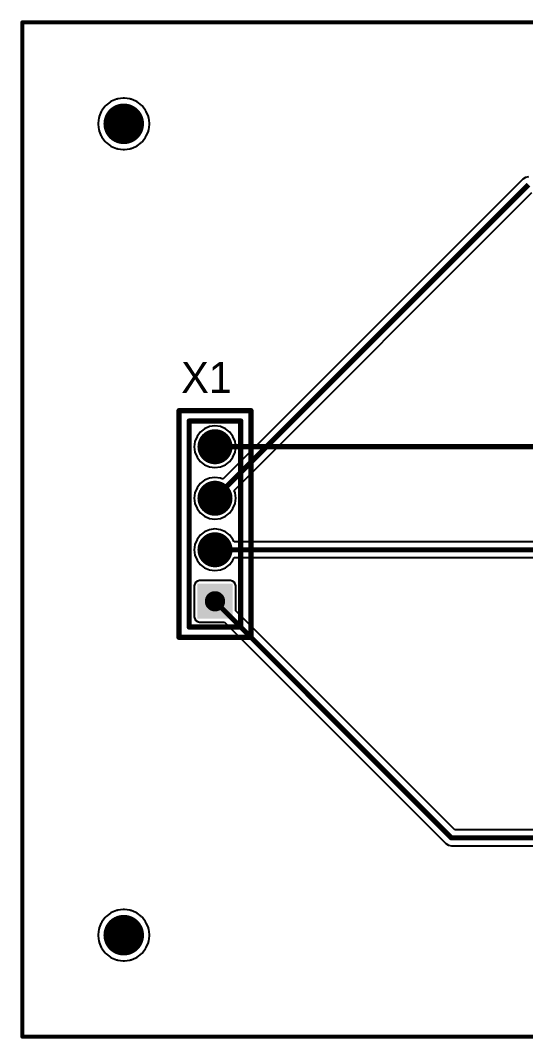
# Model space of a CAD drawing. Header units: millimetres. Extents: x 125 to 225, y 125 to 175.
# Drawn here: x 124.9 to 149.8, y 124.9 to 175.1 of the extents above; entities that cross this region are included whole.
import ezdxf

# ---------------------------------------------------------------- set-up
doc = ezdxf.new("R2010")
doc.units = ezdxf.units.MM
for name, color, linetype in [('BottomLayer', 5, 'Continuous'), ('BottomSolder', 6, 'Continuous'), ('Mechanical13', 56, 'Continuous'), ('Mechanical15', 56, 'Continuous'), ('Mechanical3', 76, 'Continuous'), ('MultiLayer', 9, 'Continuous'), ('PadHoleLayer', 156, 'Continuous'), ('TopLayer', 1, 'Continuous'), ('TopOverlay', 2, 'Continuous'), ('TopSolder', 216, 'Continuous')]:
    doc.layers.add(name, color=color, linetype=linetype)

# ---------------------------------------------------------------- blocks, each defined once
blk = doc.blocks.new('PLS_1_4_1')
at = {"layer": 'BottomLayer', "const_width": 0.762}
for points in [[(2.159, 0, 1), (2.921, 0, 1)], [(4.699, 0, 1), (5.461, 0, 1)], [(7.239, 0, 1), (8.001, 0, 1)]]:
    blk.add_lwpolyline(points, format="xyb", close=True, dxfattribs=at)
at = {"layer": 'BottomLayer'}
blk.add_solid([(-0.762, -0.762), (0.762, -0.762), (-0.762, 0.762), (0.762, 0.762)], dxfattribs=at)
at = {"layer": 'BottomSolder', "const_width": 0.864}
for points in [[(2.108, 0, 1), (2.972, 0, 1)], [(4.648, 0, 1), (5.512, 0, 1)], [(7.188, 0, 1), (8.052, 0, 1)]]:
    blk.add_lwpolyline(points, format="xyb", close=True, dxfattribs=at)
at = {"layer": 'BottomSolder'}
blk.add_solid([(-0.864, -0.864), (0.864, -0.864), (-0.864, 0.864), (0.864, 0.864)], dxfattribs=at)
at = {"layer": 'Mechanical13', "const_width": 0.254}
for points in [[(-1.27, 1.27), (8.89, 1.27)], [(-1.27, 1.27), (-1.27, -1.27)], [(8.89, 1.27), (8.89, -1.27)], [(-1.27, -1.27), (8.89, -1.27)]]:
    blk.add_lwpolyline(points, dxfattribs=at)
at = {"layer": 'Mechanical13', "const_width": 0.127}
for points in [[(-1.333, 1.27, 1), (-1.206, 1.27, 1)], [(-1.333, 1.27, 1), (-1.206, 1.27, 1)], [(8.827, 1.27, 1), (8.954, 1.27, 1)], [(8.827, 1.27, 1), (8.954, 1.27, 1)], [(-1.333, -1.27, 1), (-1.206, -1.27, 1)], [(-1.333, -1.27, 1), (-1.206, -1.27, 1)], [(8.827, -1.27, 1), (8.954, -1.27, 1)], [(8.827, -1.27, 1), (8.954, -1.27, 1)]]:
    blk.add_lwpolyline(points, format="xyb", close=True, dxfattribs=at)
at = {"layer": 'Mechanical15', "const_width": 0.254}
for points in [[(-1.778, 1.778), (9.398, 1.778)], [(-1.778, 1.778), (-1.778, -1.778)], [(9.398, 1.778), (9.398, -1.778)], [(-1.778, -1.778), (9.398, -1.778)]]:
    blk.add_lwpolyline(points, dxfattribs=at)
at = {"layer": 'Mechanical15', "const_width": 0.127}
for points in [[(-1.841, 1.778, 1), (-1.714, 1.778, 1)], [(-1.841, 1.778, 1), (-1.714, 1.778, 1)], [(9.335, 1.778, 1), (9.462, 1.778, 1)], [(9.335, 1.778, 1), (9.462, 1.778, 1)], [(-1.841, -1.778, 1), (-1.714, -1.778, 1)], [(-1.841, -1.778, 1), (-1.714, -1.778, 1)], [(9.335, -1.778, 1), (9.462, -1.778, 1)], [(9.335, -1.778, 1), (9.462, -1.778, 1)]]:
    blk.add_lwpolyline(points, format="xyb", close=True, dxfattribs=at)
at = {"layer": 'MultiLayer', "const_width": 0.762}
for points in [[(2.159, 0, 1), (2.921, 0, 1)], [(4.699, 0, 1), (5.461, 0, 1)], [(7.239, 0, 1), (8.001, 0, 1)]]:
    blk.add_lwpolyline(points, format="xyb", close=True, dxfattribs=at)
at = {"layer": 'MultiLayer'}
blk.add_solid([(-0.762, -0.762), (0.762, -0.762), (-0.762, 0.762), (0.762, 0.762)], dxfattribs=at)
at = {"layer": 'PadHoleLayer', "const_width": 0.5}
for points in [[(-0.25, 0, 1), (0.25, 0, 1)], [(2.29, 0, 1), (2.79, 0, 1)], [(4.83, 0, 1), (5.33, 0, 1)], [(7.37, 0, 1), (7.87, 0, 1)]]:
    blk.add_lwpolyline(points, format="xyb", close=True, dxfattribs=at)
at = {"layer": 'TopLayer', "const_width": 0.762}
for points in [[(2.159, 0, 1), (2.921, 0, 1)], [(4.699, 0, 1), (5.461, 0, 1)], [(7.239, 0, 1), (8.001, 0, 1)]]:
    blk.add_lwpolyline(points, format="xyb", close=True, dxfattribs=at)
at = {"layer": 'TopLayer'}
blk.add_solid([(-0.762, -0.762), (0.762, -0.762), (-0.762, 0.762), (0.762, 0.762)], dxfattribs=at)
at = {"layer": 'TopOverlay', "const_width": 0.254}
for points in [[(-1.778, 1.778), (9.398, 1.778)], [(-1.778, 1.778), (-1.778, -1.778)], [(9.398, 1.778), (9.398, -1.778)], [(-1.778, -1.778), (9.398, -1.778)]]:
    blk.add_lwpolyline(points, dxfattribs=at)
at = {"layer": 'TopOverlay', "const_width": 0.127}
for points in [[(-1.841, 1.778, 1), (-1.714, 1.778, 1)], [(-1.841, 1.778, 1), (-1.714, 1.778, 1)], [(9.335, 1.778, 1), (9.462, 1.778, 1)], [(9.335, 1.778, 1), (9.462, 1.778, 1)], [(-1.841, -1.778, 1), (-1.714, -1.778, 1)], [(-1.841, -1.778, 1), (-1.714, -1.778, 1)], [(9.335, -1.778, 1), (9.462, -1.778, 1)], [(9.335, -1.778, 1), (9.462, -1.778, 1)]]:
    blk.add_lwpolyline(points, format="xyb", close=True, dxfattribs=at)
at = {"layer": 'TopSolder', "const_width": 0.864}
for points in [[(2.108, 0, 1), (2.972, 0, 1)], [(4.648, 0, 1), (5.512, 0, 1)], [(7.188, 0, 1), (8.052, 0, 1)]]:
    blk.add_lwpolyline(points, format="xyb", close=True, dxfattribs=at)
at = {"layer": 'TopSolder'}
blk.add_solid([(-0.864, -0.864), (0.864, -0.864), (-0.864, 0.864), (0.864, 0.864)], dxfattribs=at)

msp = doc.modelspace()

# ---------------------------------------------------------------- linework, layer by layer
at = {"layer": 'BottomLayer', "const_width": 0.254}
for points in [[(134.5, 154.08), (156.112, 154.08)], [(134.5, 149), (208.258, 149)]]:
    msp.add_lwpolyline(points, dxfattribs=at)
at = {"layer": 'BottomLayer', "const_width": 0.127}
for points in [[(134.437, 154.08, 1), (134.564, 154.08, 1)], [(134.437, 149, 1), (134.564, 149, 1)]]:
    msp.add_lwpolyline(points, format="xyb", close=True, dxfattribs=at)
at = {"layer": 'BottomSolder', "const_width": 0.102}
for points in [[(129.949, 170, 1), (130.051, 170, 1)], [(129.949, 130, 1), (130.051, 130, 1)]]:
    msp.add_lwpolyline(points, format="xyb", close=True, dxfattribs=at)
at = {"layer": 'Mechanical3', "const_width": 0.2}
for points in [[(125, 175), (225, 175)], [(125, 125), (125, 175)], [(125, 125), (225, 125)]]:
    msp.add_lwpolyline(points, dxfattribs=at)
at = {"layer": 'Mechanical3', "const_width": 0.1}
for points in [[(124.95, 175, 1), (125.05, 175, 1)], [(124.95, 175, 1), (125.05, 175, 1)], [(124.95, 125, 1), (125.05, 125, 1)], [(124.95, 125, 1), (125.05, 125, 1)]]:
    msp.add_lwpolyline(points, format="xyb", close=True, dxfattribs=at)
at = {"layer": 'PadHoleLayer', "const_width": 1}
for points in [[(129.5, 170, 1), (130.5, 170, 1)], [(129.5, 130, 1), (130.5, 130, 1)]]:
    msp.add_lwpolyline(points, format="xyb", close=True, dxfattribs=at)
at = {"layer": 'TopLayer'}
for p, q in [((125, 125), (125, 175)), ((125, 175), (225, 175)), ((129.64, 171.214), (129.397, 171.113)), ((129.673, 171.22), (129.64, 171.214)), ((129.705, 171.231), (129.673, 171.22)), ((129.966, 171.265), (129.705, 171.231)), ((129.983, 171.264), (129.966, 171.265)), ((130, 171.268), (129.983, 171.264)), ((130.017, 171.264), (130, 171.268)), ((130.034, 171.265), (130.017, 171.264)), ((130.295, 171.231), (130.034, 171.265)), ((130.327, 171.22), (130.295, 171.231)), ((130.36, 171.214), (130.327, 171.22)), ((130.603, 171.113), (130.36, 171.214)), ((129.081, 170.871), (128.921, 170.662)), ((129.107, 170.893), (129.081, 170.871)), ((129.129, 170.919), (129.107, 170.893)), ((129.338, 171.079), (129.129, 170.919)), ((129.368, 171.094), (129.338, 171.079)), ((129.397, 171.113), (129.368, 171.094)), ((130.632, 171.094), (130.603, 171.113)), ((130.662, 171.079), (130.632, 171.094)), ((130.871, 170.919), (130.662, 171.079)), ((130.893, 170.893), (130.871, 170.919)), ((130.919, 170.871), (130.893, 170.893)), ((131.079, 170.662), (130.919, 170.871)), ((128.769, 170.295), (128.735, 170.034)), ((128.78, 170.327), (128.769, 170.295)), ((128.786, 170.36), (128.78, 170.327)), ((128.887, 170.603), (128.786, 170.36)), ((128.906, 170.632), (128.887, 170.603)), ((128.921, 170.662), (128.906, 170.632)), ((131.094, 170.632), (131.079, 170.662)), ((131.113, 170.603), (131.094, 170.632)), ((131.214, 170.36), (131.113, 170.603)), ((131.22, 170.327), (131.214, 170.36)), ((131.231, 170.295), (131.22, 170.327)), ((131.265, 170.034), (131.231, 170.295)), ((128.735, 170.034), (128.737, 170)), ((128.737, 170), (128.735, 169.966)), ((128.735, 169.966), (128.769, 169.705)), ((128.769, 169.705), (128.78, 169.673)), ((131.22, 169.673), (131.231, 169.705)), ((131.231, 169.705), (131.265, 169.966)), ((131.263, 170), (131.265, 170.034)), ((131.265, 169.966), (131.263, 170)), ((128.78, 169.673), (128.786, 169.64)), ((128.786, 169.64), (128.887, 169.397)), ((128.887, 169.397), (128.906, 169.368)), ((128.906, 169.368), (128.921, 169.338)), ((128.921, 169.338), (129.081, 169.129)), ((130.919, 169.129), (131.079, 169.338)), ((131.079, 169.338), (131.094, 169.368)), ((131.094, 169.368), (131.113, 169.397)), ((131.113, 169.397), (131.214, 169.64)), ((131.214, 169.64), (131.22, 169.673)), ((129.081, 169.129), (129.107, 169.107)), ((129.107, 169.107), (129.129, 169.081)), ((129.129, 169.081), (129.338, 168.921)), ((129.338, 168.921), (129.368, 168.906)), ((129.368, 168.906), (129.397, 168.887)), ((129.397, 168.887), (129.64, 168.786)), ((129.64, 168.786), (129.673, 168.78)), ((129.673, 168.78), (129.705, 168.769)), ((129.705, 168.769), (129.966, 168.735)), ((129.966, 168.735), (129.983, 168.736)), ((129.983, 168.736), (130, 168.732)), ((130, 168.732), (130.017, 168.736)), ((130.017, 168.736), (130.034, 168.735)), ((130.034, 168.735), (130.295, 168.769)), ((130.295, 168.769), (130.327, 168.78)), ((130.327, 168.78), (130.36, 168.786)), ((130.36, 168.786), (130.603, 168.887)), ((130.603, 168.887), (130.632, 168.906)), ((130.632, 168.906), (130.662, 168.921)), ((130.662, 168.921), (130.871, 169.081)), ((130.871, 169.081), (130.893, 169.107)), ((130.893, 169.107), (130.919, 169.129)), ((149.685, 167.275), (134.889, 152.479)), ((149.811, 167.359), (149.685, 167.275)), ((149.96, 167.388), (149.811, 167.359)), ((135.439, 151.929), (150.121, 166.612)), ((133.775, 154.805), (133.613, 154.592)), ((133.988, 154.967), (133.775, 154.805)), ((134.235, 155.07), (133.988, 154.967)), ((134.5, 155.105), (134.235, 155.07)), ((134.765, 155.07), (134.5, 155.105)), ((135.012, 154.967), (134.765, 155.07)), ((135.225, 154.805), (135.012, 154.967)), ((135.387, 154.592), (135.225, 154.805)), ((133.51, 154.345), (133.475, 154.08)), ((133.613, 154.592), (133.51, 154.345)), ((135.49, 154.345), (135.387, 154.592)), ((135.525, 154.08), (135.49, 154.345)), ((133.475, 154.08), (133.51, 153.815)), ((133.51, 153.815), (133.613, 153.568)), ((135.387, 153.568), (135.49, 153.815)), ((135.49, 153.815), (135.525, 154.08)), ((133.613, 153.568), (133.775, 153.355)), ((133.775, 153.355), (133.988, 153.193)), ((133.988, 153.193), (134.235, 153.09)), ((134.765, 153.09), (135.012, 153.193)), ((135.012, 153.193), (135.225, 153.355)), ((135.225, 153.355), (135.387, 153.568)), ((134.235, 153.09), (134.5, 153.055)), ((134.5, 153.055), (134.765, 153.09)), ((133.775, 152.265), (133.613, 152.052)), ((133.988, 152.427), (133.775, 152.265)), ((134.235, 152.53), (133.988, 152.427)), ((134.5, 152.565), (134.235, 152.53)), ((134.765, 152.53), (134.5, 152.565)), ((134.889, 152.479), (134.765, 152.53)), ((133.51, 151.805), (133.475, 151.54)), ((133.613, 152.052), (133.51, 151.805)), ((135.49, 151.805), (135.439, 151.929)), ((135.525, 151.54), (135.49, 151.805)), ((133.475, 151.54), (133.51, 151.275)), ((133.51, 151.275), (133.613, 151.028)), ((135.387, 151.028), (135.49, 151.275)), ((135.49, 151.275), (135.525, 151.54)), ((133.613, 151.028), (133.775, 150.815)), ((133.775, 150.815), (133.988, 150.653)), ((133.988, 150.653), (134.235, 150.55)), ((134.765, 150.55), (135.012, 150.653)), ((135.012, 150.653), (135.225, 150.815)), ((135.225, 150.815), (135.387, 151.028)), ((134.235, 150.55), (134.5, 150.515)), ((134.5, 150.515), (134.765, 150.55)), ((133.775, 149.725), (133.613, 149.512)), ((133.988, 149.887), (133.775, 149.725)), ((134.235, 149.99), (133.988, 149.887)), ((134.5, 150.025), (134.235, 149.99)), ((134.765, 149.99), (134.5, 150.025)), ((135.012, 149.887), (134.765, 149.99)), ((135.225, 149.725), (135.012, 149.887)), ((135.387, 149.512), (135.225, 149.725)), ((133.51, 149.265), (133.475, 149)), ((133.613, 149.512), (133.51, 149.265)), ((135.439, 149.388), (135.387, 149.512)), ((151.431, 149.388), (135.439, 149.388)), ((133.475, 149), (133.51, 148.735)), ((133.51, 148.735), (133.613, 148.488)), ((135.387, 148.488), (135.439, 148.612)), ((135.439, 148.612), (151.27, 148.612)), ((133.613, 148.488), (133.775, 148.275)), ((133.775, 148.275), (133.988, 148.113)), ((133.988, 148.113), (134.235, 148.01)), ((134.765, 148.01), (135.012, 148.113)), ((135.012, 148.113), (135.225, 148.275)), ((135.225, 148.275), (135.387, 148.488)), ((134.235, 148.01), (134.5, 147.975)), ((134.5, 147.975), (134.765, 148.01)), ((133.499, 147.321), (133.479, 147.222)), ((133.479, 147.222), (133.479, 145.698)), ((133.555, 147.405), (133.499, 147.321)), ((133.639, 147.461), (133.555, 147.405)), ((133.738, 147.481), (133.639, 147.461)), ((135.262, 147.481), (133.738, 147.481)), ((135.361, 147.461), (135.262, 147.481)), ((135.445, 147.405), (135.361, 147.461)), ((135.501, 147.321), (135.445, 147.405)), ((135.521, 147.222), (135.501, 147.321)), ((135.521, 145.988), (135.521, 147.222)), ((133.479, 145.698), (133.499, 145.599)), ((133.499, 145.599), (133.555, 145.515)), ((146.322, 135.187), (135.521, 145.988)), ((133.555, 145.515), (133.639, 145.459)), ((133.639, 145.459), (133.738, 145.439)), ((133.738, 145.439), (134.972, 145.439)), ((134.972, 145.439), (145.886, 134.524)), ((159.859, 135.187), (146.322, 135.187)), ((145.886, 134.524), (146.012, 134.44)), ((146.012, 134.44), (146.161, 134.411)), ((146.161, 134.411), (160.02, 134.411)), ((129.338, 131.079), (129.129, 130.919)), ((129.368, 131.094), (129.338, 131.079)), ((129.397, 131.113), (129.368, 131.094)), ((129.64, 131.214), (129.397, 131.113)), ((129.673, 131.22), (129.64, 131.214)), ((129.705, 131.231), (129.673, 131.22)), ((129.966, 131.265), (129.705, 131.231)), ((129.983, 131.264), (129.966, 131.265)), ((130, 131.268), (129.983, 131.264)), ((130.017, 131.264), (130, 131.268)), ((130.034, 131.265), (130.017, 131.264)), ((130.295, 131.231), (130.034, 131.265)), ((130.327, 131.22), (130.295, 131.231)), ((130.36, 131.214), (130.327, 131.22)), ((130.603, 131.113), (130.36, 131.214)), ((130.632, 131.094), (130.603, 131.113)), ((130.662, 131.079), (130.632, 131.094)), ((130.871, 130.919), (130.662, 131.079)), ((128.887, 130.603), (128.786, 130.36)), ((128.906, 130.632), (128.887, 130.603)), ((128.921, 130.662), (128.906, 130.632)), ((129.081, 130.871), (128.921, 130.662)), ((129.107, 130.893), (129.081, 130.871)), ((129.129, 130.919), (129.107, 130.893)), ((130.893, 130.893), (130.871, 130.919)), ((130.919, 130.871), (130.893, 130.893)), ((131.079, 130.662), (130.919, 130.871)), ((131.094, 130.632), (131.079, 130.662)), ((131.113, 130.603), (131.094, 130.632)), ((131.214, 130.36), (131.113, 130.603)), ((128.769, 130.295), (128.735, 130.034)), ((128.735, 130.034), (128.737, 130)), ((128.78, 130.327), (128.769, 130.295)), ((128.786, 130.36), (128.78, 130.327)), ((131.22, 130.327), (131.214, 130.36)), ((131.231, 130.295), (131.22, 130.327)), ((131.265, 130.034), (131.231, 130.295)), ((131.263, 130), (131.265, 130.034)), ((128.737, 130), (128.735, 129.966)), ((128.735, 129.966), (128.769, 129.705)), ((128.769, 129.705), (128.78, 129.673)), ((128.78, 129.673), (128.786, 129.64)), ((128.786, 129.64), (128.887, 129.397)), ((131.113, 129.397), (131.214, 129.64)), ((131.214, 129.64), (131.22, 129.673)), ((131.22, 129.673), (131.231, 129.705)), ((131.231, 129.705), (131.265, 129.966)), ((131.265, 129.966), (131.263, 130)), ((128.887, 129.397), (128.906, 129.368)), ((128.906, 129.368), (128.921, 129.338)), ((128.921, 129.338), (129.081, 129.129)), ((129.081, 129.129), (129.107, 129.107)), ((129.107, 129.107), (129.129, 129.081)), ((129.129, 129.081), (129.338, 128.921)), ((130.662, 128.921), (130.871, 129.081)), ((130.871, 129.081), (130.893, 129.107)), ((130.893, 129.107), (130.919, 129.129)), ((130.919, 129.129), (131.079, 129.338)), ((131.079, 129.338), (131.094, 129.368)), ((131.094, 129.368), (131.113, 129.397)), ((129.338, 128.921), (129.368, 128.906)), ((129.368, 128.906), (129.397, 128.887)), ((129.397, 128.887), (129.64, 128.786)), ((129.64, 128.786), (129.673, 128.78)), ((129.673, 128.78), (129.705, 128.769)), ((129.705, 128.769), (129.966, 128.735)), ((129.966, 128.735), (129.983, 128.736)), ((129.983, 128.736), (130, 128.732)), ((130, 128.732), (130.017, 128.736)), ((130.017, 128.736), (130.034, 128.735)), ((130.034, 128.735), (130.295, 128.769)), ((130.295, 128.769), (130.327, 128.78)), ((130.327, 128.78), (130.36, 128.786)), ((130.36, 128.786), (130.603, 128.887)), ((130.603, 128.887), (130.632, 128.906)), ((130.632, 128.906), (130.662, 128.921)), ((225, 125), (125, 125))]:
    msp.add_line(p, q, dxfattribs=at)
at = {"layer": 'TopLayer', "const_width": 0.254}
for points in [[(134.5, 151.54), (149.96, 167)], [(134.5, 149), (151.431, 149)], [(134.5, 146.46), (146.161, 134.799)], [(146.161, 134.799), (160.02, 134.799)]]:
    msp.add_lwpolyline(points, dxfattribs=at)
at = {"layer": 'TopLayer', "const_width": 0.127}
for points in [[(134.437, 151.54, 1), (134.564, 151.54, 1)], [(134.437, 149, 1), (134.564, 149, 1)], [(134.437, 146.46, 1), (134.564, 146.46, 1)], [(146.097, 134.799, 1), (146.224, 134.799, 1)], [(146.097, 134.799, 1), (146.224, 134.799, 1)]]:
    msp.add_lwpolyline(points, format="xyb", close=True, dxfattribs=at)
at = {"layer": 'TopSolder', "const_width": 0.102}
for points in [[(129.949, 170, 1), (130.051, 170, 1)], [(129.949, 130, 1), (130.051, 130, 1)]]:
    msp.add_lwpolyline(points, format="xyb", close=True, dxfattribs=at)

# ---------------------------------------------------------------- block references
at = {"rotation": 90}
msp.add_blockref('PLS_1_4_1', (134.5, 146.46), dxfattribs=at)

# ---------------------------------------------------------------- texts
at = {"layer": 'TopOverlay'}
msp.add_text('X1', height=1.524, dxfattribs=at).set_placement((132.836, 156.734))

doc.saveas('drawing.dxf')
